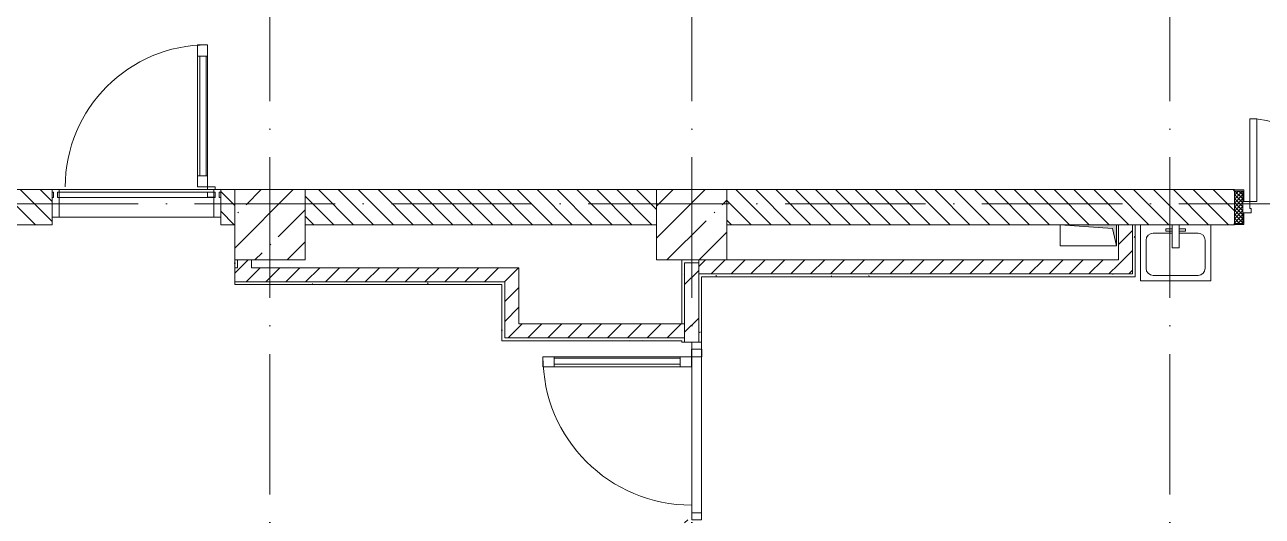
# Model space of a CAD drawing. Header units: millimetres. Extents: x -6467 to 106027, y -7090 to 195095.
# Drawn here: x 15306 to 24108, y 3756 to 7255 of the extents above; entities that cross this region are included whole.
import ezdxf

# ---------------------------------------------------------------- set-up
doc = ezdxf.new("R2010")
doc.units = ezdxf.units.MM
doc.linetypes.add('50_200_ШТРИХ_1Т_ш5_п1_п1_', pattern=[1400, 1000, -200, 0, -200])
for name, color, linetype, lineweight in [('A-DETL-GENF', 7, 'Continuous', 9), ('A-DOOR', 7, 'Continuous', 9), ('A-DOOR-2', 7, 'Continuous', 5), ('A-DOOR-FRAM', 7, 'Continuous', 9), ('A-DOOR-FRAM-2', 7, 'Continuous', 5), ('A-GLAZ-CWMG', 7, 'Continuous', 9), ('A-GLAZ-CWMG-1', 7, 'Continuous', 20), ('A-WALL', 7, 'Continuous', 5), ('A-WALL-FNSH-1', 7, 'Continuous', 5), ('I-WALL', 7, 'Continuous', 5), ('S-COLS', 7, 'Continuous', 9), ('S-COLS-1', 7, 'Continuous', 5)]:
    doc.layers.add(name, color=color, linetype=linetype, lineweight=lineweight)
for name, color, linetype, lineweight, true_color in [('A-GENM-1', 7, 'Continuous', 9, 0xaaaaaa), ('I-WALL-1', 7, 'Continuous', 5, 0x787878), ('M-EQPM-1', 7, 'Continuous', 9, 0xaaaaaa), ('M-EQPM-2', 7, 'Continuous', 9, 0xe2e2e2), ('P-SANR-FIXT-1', 7, 'Continuous', 9, 0xaaaaaa), ('Оси-3', 7, '50_200_ШТРИХ_1Т_ш5_п1_п1_', 9, 0xaaaaaa)]:
    doc.layers.add(name, color=color, linetype=linetype, lineweight=lineweight, true_color=true_color)
pattern_1 = [(0, (0, 0), (406.4, 101.6), [6.706, -298.094, 6.706, -298.094, -1625.6]), (0, (0, 0), (406.4, 101.6), [-609.6, 6.706, -602.894, 6.706, -298.094, -711.2]), (0, (0, 0), (406.4, 101.6), [-1524, 6.706, -196.494, 6.706, -501.294]), (120, (152.4, 50.8), (-291.1882, 301.15272), [6.706, -298.094, 6.706, -298.094, -1625.6]), (120, (152.4, 50.8), (-291.1882, 301.15272), [-609.6, 6.706, -602.894, 6.706, -298.094, -711.2]), (120, (152.4, 50.8), (-291.1882, 301.15272), [-1524, 6.706, -196.494, 6.706, -501.294]), (240, (203.2, 254), (-115.2118, -402.75272), [6.706, -298.094, 6.706, -298.094, -1625.6]), (240, (203.2, 254), (-115.2118, -402.75272), [-609.6, 6.706, -602.894, 6.706, -298.094, -711.2]), (240, (203.2, 254), (-115.2118, -402.75272), [-1524, 6.706, -196.494, 6.706, -501.294])]
pattern_2 = [(135, (0, 0), (-70.71068, -70.71068), [])]
pattern_3 = [(45, (0, 0), (-70.71068, 70.71068), [])]

# ---------------------------------------------------------------- blocks, each defined once
blk = doc.blocks.new('BSC_Колонна _Прямоугольная - 500х500-V85-АИ_План этажа Радиаторы_2')
at = {"layer": 'S-COLS-1'}
h = blk.add_hatch(dxfattribs=at)
h.set_pattern_fill('FP_113', color=256, style=0, pattern_type=2)
h.set_pattern_definition([(45, (-20050, -5831.04), (-228.0985, 228.0985), []), (45, (-19821.9, -5831.04), (-228.0985, 228.0985), [403.225, -80.645, 6.706, -73.939])])
h.paths.add_polyline_path([(-250, -250), (250, -250), (250, 250), (-250, 250)])
for p, q in [((250, 250), (-250, 250)), ((-250, 250), (-250, -250)), ((250, -250), (250, 250)), ((-250, -250), (250, -250))]:
    blk.add_line(p, q, dxfattribs=at)
blk = doc.blocks.new('SND_2D_Раковина1 - 400х300-V23-АИ_План этажа Радиаторы_2')
at = {"layer": 'P-SANR-FIXT-1'}
for p, q in [((-250, -220), (-250, 180)), ((-25, 180), (-25, 15)), ((25, 15), (25, 180)), ((250, 180), (250, -220)), ((-160, 120), (-25, 120)), ((-70, 150), (-25, 150)), ((-70, 135), (-70, 150)), ((-25, 135), (-70, 135)), ((70, 150), (25, 150)), ((25, 135), (70, 135)), ((25, 120), (160, 120)), ((70, 135), (70, 150)), ((-210, -130), (-210, 70)), ((-25, 15), (25, 15)), ((210, 70), (210, -130)), ((250, -220), (-250, -220)), ((160, -180), (-160, -180))]:
    blk.add_line(p, q, dxfattribs=at)
for centre, start, end in [((-160, 70), 90, 180), ((160, 70), 0, 90), ((-160, -130), 180, 270), ((160, -130), 270, 0)]:
    blk.add_arc(centre, 50, start, end, dxfattribs=at)
blk = doc.blocks.new('Дверь_СКБ_1ст_Витражная - Горячий цех 11  EIW30 2-22193601-АИ_План этажа Радиаторы_2')
at = {"layer": 'A-DETL-GENF'}
for p, q in [((506, 1048), (434, 1048)), ((434, 1048), (434, 36)), ((506, 1048), (434, 1048)), ((434, 1048), (434, 36)), ((506, 1048), (506, 36)), ((506, 36), (506, 1048)), ((506, 968), (434, 968)), ((452, 968), (452, 116)), ((496, 968), (496, 116)), ((506, 116), (434, 116)), ((434, 36), (506, 36)), ((434, 36), (506, 36)), ((506, 17), (506, 36)), ((506, 36), (560, 36)), ((506, 36), (506, 17)), ((560, 36), (506, 36)), ((506, -36), (506, 0)), ((506, 0), (506, -36)), ((560, 36), (560, 17)), ((560, 17), (560, 36)), ((560, -36), (506, -36)), ((506, -36), (560, -36))]:
    blk.add_line(p, q, dxfattribs=at)
at = {"layer": 'A-DOOR-2'}
blk.add_line((506, 1048), (506, 36), dxfattribs=at)
blk.add_arc((506, 36), 1012, 90, 180, dxfattribs=at)
blk = doc.blocks.new('Прямоугольный импост - Импост структурный с накладкой - 180мм-21847212-АИ_План этажа Радиаторы_2')
at = {"layer": 'A-GLAZ-CWMG'}
for p, q in [((16650, 6081), (15550, 6081)), ((15550, 6024), (15550, 6064)), ((16650, 6064), (15550, 6064)), ((16650, 6024), (15550, 6024)), ((16650, 6064), (16650, 6024)), ((16650, 5884), (15550, 5884))]:
    blk.add_line(p, q, dxfattribs=at)
blk = doc.blocks.new('Прямоугольный импост - Импост структурный с накладкой - 180мм-21847957-АИ_План этажа Радиаторы_2')
at = {"layer": 'A-GLAZ-CWMG-1'}
for p, q in [((-50, 40), (-50, 180)), ((-50, 180), (0, 180)), ((0, 180), (0, 40)), ((-40, 40), (-50, 40)), ((-50, -17), (-50, 0)), ((-50, 0), (-40, 0)), ((-40, 0), (-40, 40)), ((-10, 40), (-10, 0)), ((0, 40), (-10, 40)), ((-10, 0), (0, 0)), ((0, 0), (0, -17)), ((0, -17), (-50, -17))]:
    blk.add_line(p, q, dxfattribs=at)
blk = doc.blocks.new('Прямоугольный импост - Импост структурный с накладкой - 180мм-21847958-АИ_План этажа Радиаторы_2')
at = {"layer": 'A-GLAZ-CWMG-1'}
for p, q in [((0, 180), (-50, 180)), ((-50, 180), (-50, 40)), ((0, 40), (0, 180)), ((-50, 40), (-40, 40)), ((-40, 0), (-50, 0)), ((-50, 0), (-50, -17)), ((-40, 40), (-40, 0)), ((-10, 0), (-10, 40)), ((-10, 40), (0, 40)), ((0, 0), (-10, 0)), ((0, -17), (0, 0)), ((-50, -17), (0, -17))]:
    blk.add_line(p, q, dxfattribs=at)
blk = doc.blocks.new('Дверь_СКБ_1ст_Витражная - Горячий цех 11  EIW30 2-27553774-АИ_План этажа Радиаторы_2')
at = {"layer": 'A-DETL-GENF'}
for p, q in [((528.4, 1092.9), (456.4, 1092.9)), ((456.4, 1092.9), (456.4, 36)), ((528.4, 1092.9), (456.4, 1092.9)), ((456.4, 1092.9), (456.4, 36)), ((528.4, 1092.9), (528.4, 36)), ((528.4, 36), (528.4, 1092.9)), ((528.4, 1012.9), (456.4, 1012.9)), ((474.4, 1012.9), (474.4, 116)), ((518.4, 1012.9), (518.4, 116)), ((528.4, 116), (456.4, 116)), ((456.4, 36), (528.4, 36)), ((456.4, 36), (528.4, 36)), ((528.4, -36), (528.4, 36)), ((528.4, 36), (582.4, 36)), ((528.4, 36), (528.4, -36)), ((582.4, 36), (528.4, 36)), ((582.4, -36), (528.4, -36)), ((528.4, -36), (582.4, -36))]:
    blk.add_line(p, q, dxfattribs=at)
at = {"layer": 'A-DOOR-2'}
blk.add_line((528.4, 1092.9), (528.4, 36), dxfattribs=at)
blk.add_arc((528.4, 36), 1056.9, 90, 180, dxfattribs=at)
blk = doc.blocks.new('Прямоугольный импост - 50 x 70 мм-27553773-АИ_План этажа Радиаторы_2')
at = {"layer": 'A-GLAZ-CWMG'}
for p, q in [((20050, 3781), (20050, 4945.9)), ((20120, 3781), (20120, 4945.9))]:
    blk.add_line(p, q, dxfattribs=at)
blk = doc.blocks.new('Прямоугольный импост - 50 x 70 мм-21848188-АИ_План этажа Радиаторы_2')
at = {"layer": 'A-GLAZ-CWMG-1'}
for p, q in [((-50, 35), (0, 35)), ((-50, -35), (-50, 35)), ((0, 35), (0, -35)), ((0, -35), (-50, -35))]:
    blk.add_line(p, q, dxfattribs=at)
blk = doc.blocks.new('Прямоугольный импост - 50 x 70 мм-21848189-АИ_План этажа Радиаторы_2')
at = {"layer": 'A-GLAZ-CWMG-1'}
for p, q in [((0, 35), (-50, 35)), ((-50, 35), (-50, -35)), ((0, -35), (0, 35)), ((-50, -35), (0, -35))]:
    blk.add_line(p, q, dxfattribs=at)
blk = doc.blocks.new('BSC_Колонна _Прямоугольная - 500х500-V331-АИ_План этажа Радиаторы_2')
at = {"layer": 'S-COLS-1'}
h = blk.add_hatch(dxfattribs=at)
h.set_pattern_fill('FP_226', color=256, style=0, pattern_type=2)
h.set_pattern_definition([(45, (-17050, -5831.04), (-228.0985, 228.0985), []), (45, (-16821.9, -5831.04), (-228.0985, 228.0985), [403.225, -80.645, 6.706, -73.939])])
h.paths.add_polyline_path([(-250, -250), (250, -250), (250, 250), (-250, 250)])
for p, q in [((250, 250), (-250, 250)), ((-250, 250), (-250, -250)), ((250, -250), (250, 250)), ((-250, -250), (250, -250))]:
    blk.add_line(p, q, dxfattribs=at)
blk = doc.blocks.new('Канал вертикальный прямоугольный - Шахта - значок проема-24087368-АИ_План этажа Радиаторы_2')
at = {"layer": 'M-EQPM-2'}
blk.add_hatch(color=256, dxfattribs=at).paths.add_polyline_path([(75, 200), (-75, 200), (-75, -200), (-47.5, 172.5)])
at = {"layer": 'M-EQPM-1'}
for p, q in [((-75, -200), (-75, 200)), ((-75, 200), (75, 200)), ((-47.5, 172.5), (75, 200)), ((75, 200), (75, -200)), ((-47.5, 172.5), (-75, -200)), ((75, -200), (-75, -200))]:
    blk.add_line(p, q, dxfattribs=at)
blk = doc.blocks.new('110_Дверь_СКБ_2Ст_Наружная1 - СОШ_Д-07_1760_1440_х2400мм_Все учебные помещения_ читальные залы_EIW30-25550325-АИ_План этажа Радиаторы_2')
at = {"layer": 'A-DOOR-2'}
h = blk.add_hatch(dxfattribs=at)
h.set_pattern_fill('FP_120', color=256, style=0, pattern_type=2)
h.set_pattern_definition([(135, (1456.41, 189.685), (-14.14214, -14.14214), []), (225, (1456.41, 189.685), (14.14214, -14.14214), [])])
h.paths.add_polyline_path([(899.5, -115), (899.5, 115), (839.5, 115), (839.5, -115)])
at = {"layer": 'A-DOOR-FRAM-2'}
h = blk.add_hatch(dxfattribs=at)
h.set_pattern_fill('FP_121', color=256, style=0, pattern_type=2)
h.set_pattern_definition([(45, (-666.384, 189.685), (-14.1421, 14.1421), []), (135, (-666.384, 189.685), (-14.1421, -14.1421), [])])
h.paths.add_polyline_path([(-800.5, -115), (-800.5, 115), (-860.5, 115), (-860.5, -115)])
at = {"layer": 'A-DOOR'}
for p, q in [((789.5, 990), (739.5, 990)), ((739.5, 990), (739.5, 40)), ((789.5, 40), (789.5, 990)), ((-750.5, 630), (-750.5, 40)), ((-700.5, 630), (-750.5, 630)), ((-700.5, 40), (-700.5, 630)), ((-750.5, 40), (-700.5, 40)), ((739.5, 40), (789.5, 40))]:
    blk.add_line(p, q, dxfattribs=at)
at = {"layer": 'A-DOOR-2'}
for p, q in [((-792.5, 123), (-862.5, 123)), ((-862.5, 123), (-862.5, 115)), ((-862.5, 115), (-800.5, 115)), ((-800.5, 115), (-800.5, 40)), ((-792.5, 40), (-792.5, 123)), ((901.5, 123), (831.5, 123)), ((831.5, 123), (831.5, 40)), ((839.5, 40), (839.5, 115)), ((839.5, 115), (901.5, 115)), ((901.5, 115), (901.5, 123)), ((-800.5, 40), (-792.5, 40)), ((831.5, 40), (839.5, 40)), ((-792.5, -40), (-800.5, -40)), ((-800.5, -40), (-800.5, -115)), ((-792.5, -123), (-792.5, -40)), ((839.5, -40), (831.5, -40)), ((831.5, -40), (831.5, -123)), ((839.5, -115), (839.5, -40)), ((-862.5, -115), (-862.5, -123)), ((-800.5, -115), (-862.5, -115)), ((-862.5, -123), (-792.5, -123)), ((831.5, -123), (901.5, -123)), ((901.5, -115), (839.5, -115)), ((901.5, -123), (901.5, -115))]:
    blk.add_line(p, q, dxfattribs=at)
for centre, radius, start, end in [((789.5, 40), 950, 90, 180), ((-750.5, 40), 590, 0, 90)]:
    blk.add_arc(centre, radius, start, end, dxfattribs=at)
at = {"layer": 'A-DOOR-FRAM'}
for p, q in [((-800.5, 115), (-860.5, 115)), ((-860.5, 115), (-860.5, -115)), ((-800.5, -115), (-800.5, 115)), ((899.5, 115), (839.5, 115)), ((839.5, 115), (839.5, -115)), ((899.5, -115), (899.5, 115)), ((-750.5, 40), (-800.5, 40)), ((-800.5, 40), (-800.5, -40)), ((-750.5, -10), (-750.5, 40)), ((789.5, 40), (789.5, -10)), ((839.5, 40), (789.5, 40)), ((839.5, -40), (839.5, 40)), ((-800.5, -40), (-740.5, -40)), ((-740.5, -10), (-750.5, -10)), ((-740.5, -40), (-740.5, -10)), ((789.5, -10), (779.5, -10)), ((779.5, -10), (779.5, -40)), ((779.5, -40), (839.5, -40)), ((-860.5, -115), (-800.5, -115)), ((839.5, -115), (899.5, -115))]:
    blk.add_line(p, q, dxfattribs=at)
blk = doc.blocks.new('АР_Перемычка1 - АР_Перемычка-25550362-АИ_План этажа Радиаторы_2')
at = {"layer": 'A-GENM-1'}
blk.add_line((-350, -125), (-342, -125), dxfattribs=at)

msp = doc.modelspace()

# ---------------------------------------------------------------- hatches: boundary and pattern name
at = {"layer": 'I-WALL'}
h = msp.add_hatch(dxfattribs=at)
h.set_pattern_fill('FP_2', color=256, style=0, pattern_type=2)
h.set_pattern_definition(pattern_2)
h.paths.add_polyline_path([(16700, 5831), (16800, 5831), (16800, 6081), (16700, 6081)])
h.paths.add_polyline_path([(19800, 5831), (19800, 6081), (17300, 6081), (17300, 5831), (19438.4, 5831)])
h.paths.add_polyline_path([(14900, 5831), (15500, 5831), (15500, 6081), (14900, 6081), (14900, 5944.7)])
h.paths.add_polyline_path([(14400, 5831), (14400, 6081), (13980, 6081), (13980, 5831), (14300, 5831)])
h.paths.add_polyline_path([(10400, 5831), (10400, 6081), (9865.3, 6081), (9865.3, 5831), (10385.3, 5831)])
h.paths.add_polyline_path([(12055, 5831), (12830, 5831), (12830, 6081), (12050, 6081), (12050, 5831)])
h.paths.add_polyline_path([(7050.3, 5831), (8615.3, 5831), (8615.3, 6081), (7050.3, 6081)])
h.paths.add_polyline_path([(5900.3, 5831), (5900.3, 6081), (5800, 6081), (5800, 5831), (5895.3, 5831)])
h = msp.add_hatch(dxfattribs=at)
h.set_pattern_fill('FP_2', color=256, style=0, pattern_type=2)
h.set_pattern_definition(pattern_2)
h.paths.add_polyline_path([(34400, 5831), (34800, 5831), (34800, 6081), (33590.1, 6079), (33590.1, 5831), (34387.4, 5831)])
h.paths.add_polyline_path([(31120, 5831), (31826.1, 5833), (31826.1, 6081), (30943, 6081), (30943, 5831), (31100, 5831)])
h.paths.add_polyline_path([(29300, 5831), (29340, 5831), (29340, 6081), (29300, 6081), (29300, 5916)])
h.paths.add_polyline_path([(28800, 5831), (28800, 6081), (26300, 6081), (26300, 5831)])
h.paths.add_polyline_path([(30100, 5831), (30243, 5831), (30243, 6081), (30040, 6081), (30040, 5831)])
h.paths.add_polyline_path([(25672, 5831), (25800, 5833), (25800, 6081), (25672, 6079), (25670, 5831)])
h.paths.add_polyline_path([(23071.9, 5831), (23908, 5833), (23908, 6081), (20300, 6081), (20300, 5831), (23044.4, 5831)])
h = msp.add_hatch(dxfattribs=at)
h.set_pattern_fill('FP_4', color=256, style=0, pattern_type=2)
h.set_pattern_definition(pattern_3)
h.paths.add_polyline_path([(23185.2, 5481), (23185.2, 5831), (23085.2, 5831), (23085.2, 5481)])
h = msp.add_hatch(dxfattribs=at)
h.set_pattern_fill('FP_4', color=256, style=0, pattern_type=2)
h.set_pattern_definition(pattern_3)
h.paths.add_polyline_path([(16920, 5524.8), (16920, 5581), (16820, 5581), (16820, 5524.8)])
h = msp.add_hatch(dxfattribs=at)
h.set_pattern_fill('FP_5', color=256, style=0, pattern_type=2)
h.set_pattern_definition([(45, (0, 0), (-169.7056, 169.7056), [])])
h.paths.add_polyline_path([(20000, -1399), (20100, -1399), (20100, 3731), (20000, 3731), (20000, -312)])
h.paths.add_polyline_path([(20100, 4995.9), (20100, 5561), (20000, 5561), (20000, 4995.9)])
h = msp.add_hatch(dxfattribs=at)
h.set_pattern_fill('FP_4', color=256, style=0, pattern_type=2)
h.set_pattern_definition(pattern_3)
h.paths.add_polyline_path([(23085.2, 5481), (23085.2, 5581), (20100, 5581), (20100, 5481), (22760.4, 5481)])
h = msp.add_hatch(dxfattribs=at)
h.set_pattern_fill('FP_4', color=256, style=0, pattern_type=2)
h.set_pattern_definition(pattern_3)
h.paths.add_polyline_path([(18720, 5424.8), (18820, 5424.8), (18820, 5524.8), (16800, 5524.8), (16800, 5424.8)])
h = msp.add_hatch(dxfattribs=at)
h.set_pattern_fill('FP_4', color=256, style=0, pattern_type=2)
h.set_pattern_definition(pattern_3)
h.paths.add_polyline_path([(18820, 5025.9), (18820, 5424.8), (18720, 5424.8), (18720, 5025.9)])
h = msp.add_hatch(dxfattribs=at)
h.set_pattern_fill('FP_4', color=256, style=0, pattern_type=2)
h.set_pattern_definition(pattern_3)
h.paths.add_polyline_path([(18820, 5025.9), (20000, 5025.9), (20000, 5125.9), (18820, 5125.9)])
at = {"layer": 'I-WALL-1'}
h = msp.add_hatch(dxfattribs=at)
h.set_pattern_fill('FP_3', color=256, style=0, pattern_type=2)
h.set_pattern_definition(pattern_1)
h.paths.add_polyline_path([(23205.2, 5461), (23205.2, 5831), (23185.2, 5831), (23185.2, 5461)])
h = msp.add_hatch(dxfattribs=at)
h.set_pattern_fill('FP_3', color=256, style=0, pattern_type=2)
h.set_pattern_definition(pattern_1)
h.paths.add_polyline_path([(16820, 5524.8), (16820, 5581), (16800, 5581), (16800, 5524.8)])
h = msp.add_hatch(dxfattribs=at)
h.set_pattern_fill('FP_3', color=256, style=0, pattern_type=2)
h.set_pattern_definition(pattern_1)
h.paths.add_polyline_path([(19980, -1419), (20100, -1419), (20100, -1399), (20000, -1399), (20000, 3731), (19980, 3731), (19980, -312)])
h.paths.add_polyline_path([(20000, 4995.9), (20000, 5025.9), (19980, 5025.9), (19980, 4995.9)])
h.paths.add_polyline_path([(20000, 5125.9), (20000, 5561), (20100, 5561), (20100, 5581), (19980, 5581), (19980, 5125.9)])
h = msp.add_hatch(dxfattribs=at)
h.set_pattern_fill('FP_3', color=256, style=0, pattern_type=2)
h.set_pattern_definition(pattern_1)
h.paths.add_polyline_path([(20100, -1419), (20120, -1419), (20120, 3731), (20100, 3731), (20100, -1399)])
h.paths.add_polyline_path([(20120, 4995.9), (20120, 5481), (20100, 5481), (20100, 4995.9)])
h = msp.add_hatch(dxfattribs=at)
h.set_pattern_fill('FP_3', color=256, style=0, pattern_type=2)
h.set_pattern_definition(pattern_1)
h.paths.add_polyline_path([(23185.2, 5461), (23185.2, 5481), (20120, 5481), (20120, 5461), (23085.2, 5461)])
h = msp.add_hatch(dxfattribs=at)
h.set_pattern_fill('FP_3', color=256, style=0, pattern_type=2)
h.set_pattern_definition(pattern_1)
h.paths.add_polyline_path([(18700, 5404.8), (18720, 5404.8), (18720, 5424.8), (16800, 5424.8), (16800, 5404.8)])
h = msp.add_hatch(dxfattribs=at)
h.set_pattern_fill('FP_3', color=256, style=0, pattern_type=2)
h.set_pattern_definition(pattern_1)
h.paths.add_polyline_path([(18720, 5005.9), (18720, 5404.8), (18700, 5404.8), (18700, 5005.9)])
h = msp.add_hatch(dxfattribs=at)
h.set_pattern_fill('FP_3', color=256, style=0, pattern_type=2)
h.set_pattern_definition(pattern_1)
h.paths.add_polyline_path([(19980, 5005.9), (19980, 5025.9), (18720, 5025.9), (18720, 5005.9), (19438.4, 5005.9)])

# ---------------------------------------------------------------- linework, layer by layer
at = {"layer": 'A-WALL'}
for p, q in [((15500, 6081), (14900, 6081)), ((15500, 5831), (15500, 6081)), ((16800, 6081), (16700, 6081)), ((16700, 6081), (16700, 5831)), ((19800, 6081), (17300, 6081)), ((23910, 6081), (20300, 6081)), ((14900, 5831), (15500, 5831)), ((16700, 5831), (16800, 5831)), ((17300, 5831), (19800, 5831)), ((20300, 5831), (22671.9, 5831)), ((23071.9, 5831), (23910, 5831)), ((23185.2, 5831), (23185.2, 5481)), ((16820, 5581), (16820, 5524.8)), ((20000, 4995.9), (20000, 5561)), ((20000, 5561), (20100, 5561)), ((20100, 4995.9), (20100, 5581)), ((16800, 5524.8), (16820, 5524.8)), ((23185.2, 5481), (20100, 5481)), ((18720, 5424.8), (16800, 5424.8)), ((18720, 5025.9), (18720, 5424.8)), ((20000, 5125.9), (19980, 5125.9)), ((20000, 5025.9), (18720, 5025.9))]:
    msp.add_line(p, q, dxfattribs=at)
at = {"layer": 'A-WALL-FNSH-1'}
for p, q in [((23085.2, 5831), (23085.2, 5581)), ((23205.2, 5461), (23205.2, 5831)), ((16800, 5581), (16800, 5524.8)), ((16920, 5524.8), (16920, 5581)), ((19980, 5581), (19980, 5125.9)), ((23085.2, 5581), (20300, 5581)), ((16800, 5524.8), (16800, 5404.8)), ((18820, 5524.8), (16920, 5524.8)), ((18820, 5125.9), (18820, 5524.8)), ((20120, 4995.9), (20120, 5461)), ((20120, 5461), (23205.2, 5461)), ((16800, 5404.8), (18700, 5404.8)), ((18700, 5404.8), (18700, 5005.9)), ((19980, 5125.9), (18820, 5125.9)), ((18700, 5005.9), (19980, 5005.9)), ((19980, 5005.9), (19980, 4995.9)), ((19980, 4995.9), (20120, 4995.9))]:
    msp.add_line(p, q, dxfattribs=at)
at = {"layer": 'Оси-3'}
for p, q in [((17050, -5889.7), (17050, 49636.1)), ((20050, -5889.7), (20050, 49636.1)), ((23450, -5889.7), (23450, 49636.1)), ((90318.8, 5981), (-5267.3, 5981))]:
    msp.add_line(p, q, dxfattribs=at)

# ---------------------------------------------------------------- block references
at = {"layer": 'A-DOOR-2'}
for name, p in [('Дверь_СКБ_1ст_Витражная - Горячий цех 11  EIW30 2-22193601-АИ_План этажа Радиаторы_2', (16100, 6064)), ('110_Дверь_СКБ_2Ст_Наружная1 - СОШ_Д-07_1760_1440_х2400мм_Все учебные помещения_ читальные залы_EIW30-25550325-АИ_План этажа Радиаторы_2', (24770.5, 5956))]:
    msp.add_blockref(name, p, dxfattribs=at)
at = {"layer": 'A-DOOR-2', "rotation": 90}
msp.add_blockref('Дверь_СКБ_1ст_Витражная - Горячий цех 11  EIW30 2-27553774-АИ_План этажа Радиаторы_2', (20085, 4363.5), dxfattribs=at)
at = {"layer": 'A-GENM-1'}
msp.add_blockref('АР_Перемычка1 - АР_Перемычка-25550362-АИ_План этажа Радиаторы_2', (23910, 5956), dxfattribs=at)
at = {"layer": 'A-GLAZ-CWMG'}
for name, p, rotation in [('Прямоугольный импост - Импост структурный с накладкой - 180мм-21847958-АИ_План этажа Радиаторы_2', (15500, 6064), 180), ('Прямоугольный импост - 50 x 70 мм-21848189-АИ_План этажа Радиаторы_2', (20085, 4995.9), 90)]:
    msp.add_blockref(name, p, dxfattribs=dict(at, rotation=rotation))
for name in ['Прямоугольный импост - Импост структурный с накладкой - 180мм-21847212-АИ_План этажа Радиаторы_2', 'Прямоугольный импост - 50 x 70 мм-27553773-АИ_План этажа Радиаторы_2']:
    msp.add_blockref(name, (0, 0), dxfattribs=at)
at = {"layer": 'A-GLAZ-CWMG', "extrusion": (0, 0, -1)}
for name, p, rotation in [('Прямоугольный импост - Импост структурный с накладкой - 180мм-21847957-АИ_План этажа Радиаторы_2', (-16700, 6064), 180), ('Прямоугольный импост - 50 x 70 мм-21848188-АИ_План этажа Радиаторы_2', (-20085, 3731), 270)]:
    msp.add_blockref(name, p, dxfattribs=dict(at, rotation=rotation))
at = {"layer": 'M-EQPM-1', "rotation": 269.9999999999985}
msp.add_blockref('Канал вертикальный прямоугольный - Шахта - значок проема-24087368-АИ_План этажа Радиаторы_2', (22871.9, 5756), dxfattribs=at)
at = {"layer": 'P-SANR-FIXT-1'}
msp.add_blockref('SND_2D_Раковина1 - 400х300-V23-АИ_План этажа Радиаторы_2', (23491.9, 5651), dxfattribs=at)
at = {"layer": 'S-COLS'}
for name, p in [('BSC_Колонна _Прямоугольная - 500х500-V331-АИ_План этажа Радиаторы_2', (17050, 5831)), ('BSC_Колонна _Прямоугольная - 500х500-V85-АИ_План этажа Радиаторы_2', (20050, 5831))]:
    msp.add_blockref(name, p, dxfattribs=at)

doc.saveas('drawing.dxf')
